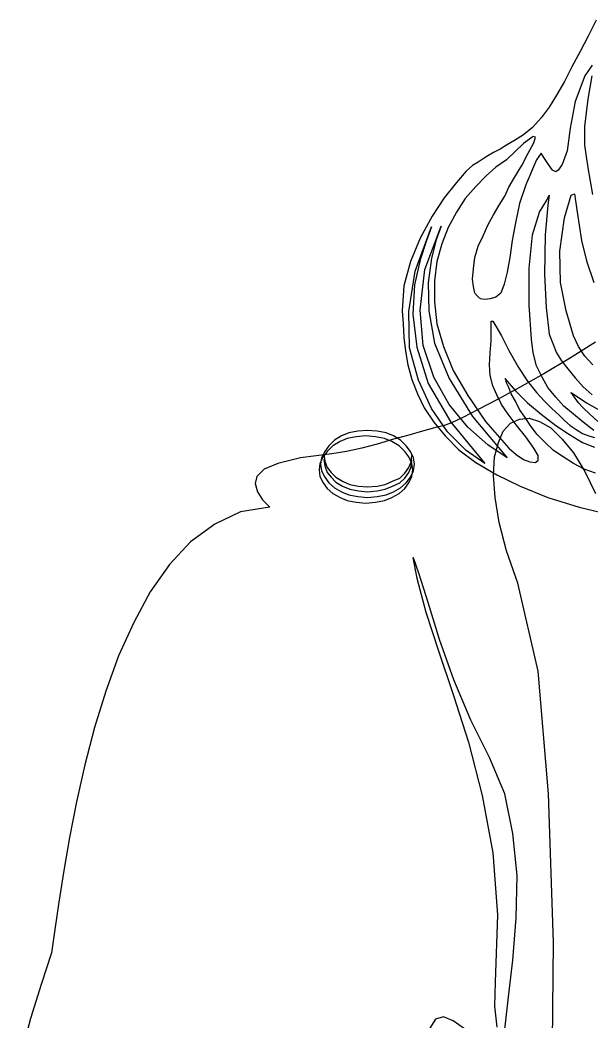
# Model space of a CAD drawing. Extents: x 115 to 1469, y 94 to 338.
# Drawn here: x 158.6003 to 158.7353, y 246.066 to 246.3026 of the extents above; entities that cross this region are included whole.
import ezdxf

# ---------------------------------------------------------------- set-up
doc = ezdxf.new("R2010")
doc.units = 0
doc.layers.get('0').update_dxf_attribs({"linetype": 'CONTINUOUS'})
for name, color, linetype in [('2', 7, 'CONTINUOUS'), ('5', 7, 'CONTINUOUS'), ('7', 7, 'CONTINUOUS')]:
    doc.layers.add(name, color=color, linetype=linetype)

# ---------------------------------------------------------------- blocks, each defined once
blk = doc.blocks.new('FRAU1')
at = {"layer": '2', "linetype": 'Continuous'}
for points in [[(1038.651, 175.708), (1038.403, 175.536), (1038.174, 175.326), (1037.926, 175.078), (1037.678, 174.792), (1037.468, 174.467), (1037.277, 174.105), (1037.125, 173.723), (1037.01, 173.303), (1036.953, 172.845), (1036.953, 172.35), (1037.01, 171.835), (1037.163, 171.3), (1037.392, 170.728), (1037.735, 170.136), (1038.155, 169.526), (1038.708, 168.896), (1038.88, 168.744), (1039.051, 168.63), (1039.204, 168.572), (1039.337, 168.553), (1039.395, 168.61), (1039.395, 168.725), (1039.3, 168.896), (1039.109, 169.163), (1038.88, 169.449), (1038.689, 169.698), (1038.536, 169.927), (1038.422, 170.155), (1038.327, 170.365), (1038.269, 170.613), (1038.25, 170.862), (1038.269, 171.148), (1038.288, 171.434), (1038.288, 171.643), (1038.288, 171.815), (1038.288, 171.892), (1038.327, 171.892), (1038.403, 171.777), (1038.536, 171.548), (1038.708, 171.205), (1038.937, 170.804), (1039.147, 170.48), (1039.357, 170.213), (1039.548, 170.003), (1039.72, 169.831), (1039.891, 169.678), (1040.024, 169.545), (1040.158, 169.431), (1040.292, 169.335), (1040.444, 169.24), (1040.597, 169.183), (1040.73, 169.145)], [(1040.711, 169.316), (1040.464, 169.507), (1040.235, 169.698), (1040.006, 169.889), (1039.815, 170.098), (1039.624, 170.327), (1039.491, 170.575), (1039.357, 170.842), (1039.28, 171.148), (1039.242, 171.472), (1039.185, 172.273), (1039.185, 173.151), (1039.262, 173.933), (1039.433, 174.467), (1039.605, 174.753), (1039.662, 174.868), (1039.624, 174.639), (1039.566, 173.933), (1039.548, 172.999), (1039.586, 172.216), (1039.662, 171.586), (1039.834, 171.148), (1039.949, 170.957), (1040.101, 170.766), (1040.273, 170.556), (1040.464, 170.347), (1040.673, 170.155)], [(1040.693, 170.862), (1040.501, 171.071), (1040.349, 171.3), (1040.235, 171.548), (1040.063, 172.14), (1039.929, 172.807), (1039.91, 173.551), (1040.024, 174.334), (1040.177, 174.868), (1040.253, 174.906), (1040.31, 174.524), (1040.425, 173.8), (1040.539, 173.323), (1040.711, 172.807)], [(1040.693, 174.887), (1040.578, 175.517), (1040.501, 176.051), (1040.501, 176.49), (1040.578, 177.139), (1040.673, 177.691)], [(1040.673, 177.94), (1040.501, 177.691), (1040.273, 177.081), (1040.158, 176.452), (1040.081, 175.917), (1039.967, 175.593), (1039.872, 175.459), (1039.815, 175.421), (1039.738, 175.459), (1039.643, 175.593), (1039.529, 175.765), (1039.471, 175.86), (1039.357, 175.708), (1039.109, 175.116), (1038.956, 174.677), (1038.861, 174.219), (1038.785, 173.8), (1038.727, 173.399), (1038.67, 173.056), (1038.593, 172.77), (1038.517, 172.559), (1038.403, 172.464), (1038.269, 172.426), (1038.136, 172.407), (1038.041, 172.426), (1037.964, 172.483), (1037.907, 172.559), (1037.869, 172.712), (1037.849, 172.884), (1037.869, 173.131), (1037.907, 173.399), (1037.983, 173.666), (1038.098, 173.914), (1038.212, 174.162), (1038.346, 174.41), (1038.479, 174.639), (1038.613, 174.849), (1038.708, 175.059), (1038.842, 175.288), (1039.013, 175.574), (1039.166, 175.86), (1039.3, 176.108), (1039.337, 176.241), (1039.28, 176.261), (1039.051, 176.089), (1038.651, 175.708)], [(1036.877, 174.124), (1036.762, 173.8), (1036.61, 173.342), (1036.476, 172.75), (1036.438, 172.063), (1036.533, 171.281), (1036.8, 170.423), (1037.334, 169.507), (1038.136, 168.534), (1037.697, 168.839), (1037.258, 169.278), (1036.877, 169.831), (1036.571, 170.499), (1036.361, 171.262), (1036.342, 172.121), (1036.495, 173.074), (1036.877, 174.124)], [(1037.105, 174.143), (1036.991, 173.818), (1036.877, 173.38), (1036.8, 172.807), (1036.819, 172.14), (1036.953, 171.377), (1037.297, 170.537), (1037.849, 169.64), (1038.67, 168.667), (1038.212, 168.973), (1037.735, 169.392), (1037.297, 169.927), (1036.934, 170.575), (1036.685, 171.319), (1036.61, 172.158), (1036.724, 173.113), (1037.105, 174.143)], [(1040.75, 168.305), (1040.482, 168.401), (1040.235, 168.534), (1039.986, 168.687), (1039.757, 168.839), (1039.566, 169.03), (1039.376, 169.22), (1039.223, 169.411), (1039.09, 169.621), (1038.956, 169.812), (1038.861, 170.003), (1038.765, 170.175), (1038.708, 170.327), (1038.651, 170.442), (1038.632, 170.518), (1038.613, 170.537), (1038.861, 170.251), (1039.147, 169.965), (1039.471, 169.698), (1039.815, 169.431), (1040.139, 169.22), (1040.444, 169.03), (1040.73, 168.916)], [(1040.807, 169.526), (1040.616, 169.698), (1040.464, 169.85), (1040.349, 169.965), (1040.273, 170.079), (1040.215, 170.155), (1040.177, 170.194), (1040.177, 170.213), (1040.539, 169.965), (1040.921, 169.755)], [(1034.339, 168.744), (1034.358, 168.591), (1034.416, 168.439), (1034.511, 168.324), (1034.625, 168.21), (1034.778, 168.115), (1034.95, 168.038), (1035.16, 168), (1035.369, 167.981), (1035.598, 168), (1035.789, 168.038), (1035.961, 168.115), (1036.133, 168.19), (1036.247, 168.305), (1036.342, 168.439), (1036.399, 168.572), (1036.419, 168.725)], [(1034.339, 168.63), (1034.358, 168.476), (1034.416, 168.324), (1034.511, 168.21), (1034.625, 168.095), (1034.778, 168), (1034.95, 167.923), (1035.16, 167.886), (1035.369, 167.866), (1035.598, 167.886), (1035.789, 167.923), (1035.961, 168), (1036.133, 168.076), (1036.247, 168.19), (1036.342, 168.324), (1036.399, 168.458), (1036.419, 168.61)]]:
    blk.add_lwpolyline(points, dxfattribs=at)
at = {"layer": '5', "linetype": 'Continuous'}
for points in [[(1038.593, 155.026), (1038.689, 155.866), (1038.804, 156.8), (1038.88, 157.793), (1038.899, 158.804), (1038.804, 159.796), (1038.613, 160.731), (1038.25, 161.589), (1037.812, 162.467), (1037.411, 163.421), (1037.068, 164.375), (1036.8, 165.252), (1036.59, 165.92), (1036.457, 166.302), (1036.438, 166.302), (1036.533, 165.825), (1036.743, 165.023), (1037.048, 164.107), (1037.392, 163.077), (1037.754, 161.952), (1038.078, 160.693), (1038.327, 159.338), (1038.441, 157.869), (1038.384, 156.285), (1038.365, 155.713), (1038.422, 155.217)], [(1037.659, 155.179), (1037.392, 155.37), (1037.163, 155.466), (1036.972, 155.408), (1036.839, 155.198)]]:
    blk.add_lwpolyline(points, dxfattribs=at)
at = {"layer": '7', "linetype": 'Continuous'}
for points in [[(1040.768, 179.008), (1040.578, 178.626), (1040.387, 178.264), (1040.196, 177.901), (1040.024, 177.558), (1039.834, 177.234), (1039.662, 176.947), (1039.471, 176.699), (1039.262, 176.47), (1039.051, 176.298), (1038.842, 176.166), (1038.651, 176.051), (1038.498, 175.955), (1038.346, 175.879), (1038.212, 175.803), (1038.098, 175.726), (1037.983, 175.65), (1037.849, 175.574), (1037.697, 175.44), (1037.468, 175.173), (1037.182, 174.81), (1036.896, 174.372), (1036.61, 173.857), (1036.381, 173.303), (1036.228, 172.731), (1036.19, 172.14), (1036.209, 171.835), (1036.228, 171.51), (1036.266, 171.186), (1036.324, 170.862), (1036.419, 170.518), (1036.553, 170.175), (1036.705, 169.85), (1036.934, 169.507), (1037.201, 169.183), (1037.525, 168.859), (1037.926, 168.553), (1038.422, 168.267), (1038.975, 168), (1039.624, 167.732), (1040.368, 167.503), (1041.226, 167.294)], [(1040.75, 171.396), (1040.139, 171.014), (1039.529, 170.652), (1038.956, 170.327), (1038.441, 170.041), (1037.983, 169.812), (1037.621, 169.621), (1037.334, 169.488), (1037.182, 169.431), (1036.953, 169.374), (1036.667, 169.297), (1036.342, 169.202), (1035.98, 169.106), (1035.598, 168.991), (1035.236, 168.896), (1034.874, 168.82), (1034.53, 168.763), (1033.786, 168.667), (1033.252, 168.534), (1032.928, 168.401), (1032.756, 168.229), (1032.717, 168.057), (1032.774, 167.866), (1032.889, 167.675), (1033.061, 167.503), (1032.374, 167.389), (1031.764, 167.103), (1031.191, 166.683), (1030.695, 166.149), (1030.237, 165.5), (1029.856, 164.776), (1029.493, 163.993), (1029.188, 163.154), (1028.921, 162.296), (1028.692, 161.418), (1028.502, 160.54), (1028.33, 159.701), (1028.196, 158.919), (1028.082, 158.174), (1027.986, 157.526), (1027.91, 156.972), (1027.662, 156.228), (1027.414, 155.427), (1027.166, 154.492)], [(1039.72, 153.29), (1039.757, 157.22), (1039.643, 160.731), (1039.395, 163.631), (1038.918, 165.71), (1038.651, 166.473), (1038.479, 167.141), (1038.384, 167.732), (1038.346, 168.247), (1038.365, 168.687), (1038.46, 169.03), (1038.575, 169.297), (1038.746, 169.488), (1038.956, 169.583), (1039.185, 169.603), (1039.433, 169.526), (1039.7, 169.374), (1039.967, 169.106), (1040.235, 168.782), (1040.501, 168.343), (1040.75, 167.828)], [(1035.369, 167.732), (1035.598, 167.752), (1035.809, 167.79), (1035.98, 167.866), (1036.152, 167.961), (1036.285, 168.076), (1036.381, 168.21), (1036.457, 168.362), (1036.476, 168.515), (1036.457, 168.667), (1036.381, 168.82), (1036.285, 168.954), (1036.152, 169.087), (1035.98, 169.183), (1035.809, 169.259), (1035.598, 169.297), (1035.369, 169.316), (1035.14, 169.297), (1034.931, 169.259), (1034.759, 169.183), (1034.587, 169.087), (1034.453, 168.954), (1034.358, 168.82), (1034.282, 168.667), (1034.263, 168.515), (1034.282, 168.362), (1034.358, 168.21), (1034.453, 168.076), (1034.587, 167.961), (1034.759, 167.866), (1034.931, 167.79), (1035.14, 167.752), (1035.369, 167.732)], [(1036.438, 168.381), (1036.438, 168.381), (1036.419, 168.534), (1036.342, 168.687), (1036.247, 168.82), (1036.113, 168.954), (1035.941, 169.049), (1035.77, 169.125), (1035.56, 169.163), (1035.331, 169.183), (1035.102, 169.163), (1034.893, 169.125), (1034.721, 169.049), (1034.549, 168.954), (1034.416, 168.82), (1034.32, 168.687), (1034.282, 168.61), (1034.244, 168.534), (1034.225, 168.381), (1034.244, 168.229), (1034.32, 168.076), (1034.416, 167.943), (1034.549, 167.828), (1034.721, 167.732), (1034.893, 167.657), (1035.102, 167.618), (1035.331, 167.599), (1035.56, 167.618), (1035.77, 167.657), (1035.941, 167.732), (1036.113, 167.828), (1036.247, 167.943), (1036.342, 168.076), (1036.419, 168.229), (1036.438, 168.381)]]:
    blk.add_lwpolyline(points, dxfattribs=at)

msp = doc.modelspace()

# ---------------------------------------------------------------- block references
at = {"xscale": 0.01000000000000512, "yscale": 0.00999999999999801, "zscale": 0.01}
msp.add_blockref('FRAU1', (148.32859, 244.51254), dxfattribs=at)

doc.saveas('drawing.dxf')
